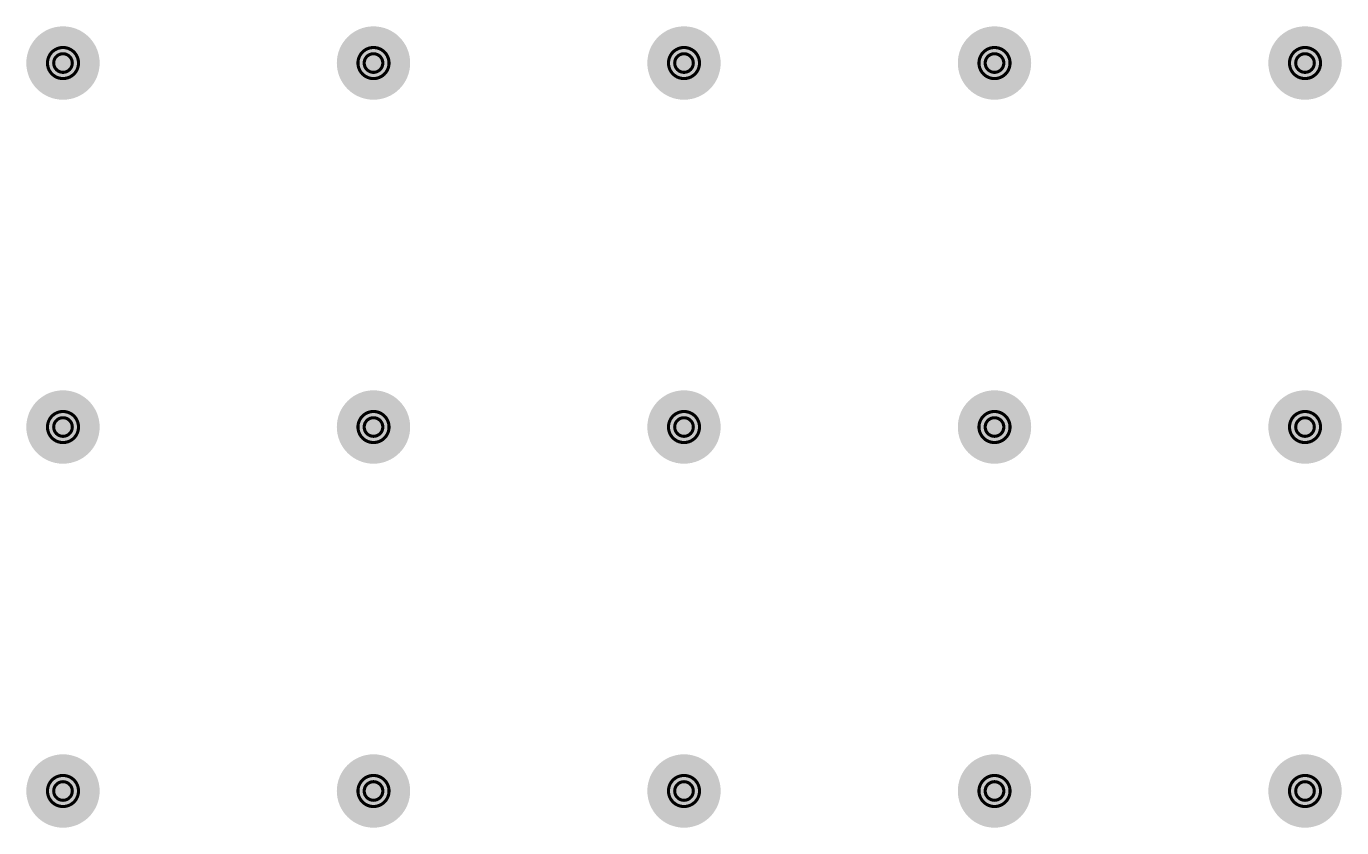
# Model space of a CAD drawing. Header units: inches. Extents: x 0 to 276, y 0 to 124.
# Drawn here: x 75.74 to 97.26, y 20.58 to 33.69 of the extents above; entities that cross this region are included whole.
import ezdxf

# ---------------------------------------------------------------- set-up
doc = ezdxf.new("R2010")
doc.units = ezdxf.units.IN
for name, color, linetype in [('Bottom Layer', 5, 'Continuous'), ('Drill Drawing', 1, 'Continuous'), ('Top Layer', 1, 'Continuous'), ('Via Holes', 16, 'Continuous')]:
    doc.layers.add(name, color=color, linetype=linetype)

msp = doc.modelspace()

# ---------------------------------------------------------------- hatches: boundary and pattern name
at = {"layer": 'Bottom Layer'}
h = msp.add_hatch(color=5, dxfattribs=at)
edge = h.paths.add_edge_path()
edge.add_arc((76.336, 33.087), 0.6, 0, 360)
h = msp.add_hatch(color=5, dxfattribs=at)
edge = h.paths.add_edge_path()
edge.add_arc((81.416, 33.087), 0.6, 0, 360)
h = msp.add_hatch(color=5, dxfattribs=at)
edge = h.paths.add_edge_path()
edge.add_arc((86.496, 33.087), 0.6, 0, 360)
h = msp.add_hatch(color=5, dxfattribs=at)
edge = h.paths.add_edge_path()
edge.add_arc((91.576, 33.087), 0.6, 0, 360)
h = msp.add_hatch(color=5, dxfattribs=at)
edge = h.paths.add_edge_path()
edge.add_arc((96.656, 33.087), 0.6, 0, 360)
h = msp.add_hatch(color=5, dxfattribs=at)
edge = h.paths.add_edge_path()
edge.add_arc((76.336, 27.134), 0.6, 0, 360)
h = msp.add_hatch(color=5, dxfattribs=at)
edge = h.paths.add_edge_path()
edge.add_arc((81.416, 27.134), 0.6, 0, 360)
h = msp.add_hatch(color=5, dxfattribs=at)
edge = h.paths.add_edge_path()
edge.add_arc((86.496, 27.134), 0.6, 0, 360)
h = msp.add_hatch(color=5, dxfattribs=at)
edge = h.paths.add_edge_path()
edge.add_arc((91.576, 27.134), 0.6, 0, 360)
h = msp.add_hatch(color=5, dxfattribs=at)
edge = h.paths.add_edge_path()
edge.add_arc((96.656, 27.134), 0.6, 0, 360)
h = msp.add_hatch(color=5, dxfattribs=at)
edge = h.paths.add_edge_path()
edge.add_arc((76.336, 21.181), 0.6, 0, 360)
h = msp.add_hatch(color=5, dxfattribs=at)
edge = h.paths.add_edge_path()
edge.add_arc((81.416, 21.181), 0.6, 0, 360)
h = msp.add_hatch(color=5, dxfattribs=at)
edge = h.paths.add_edge_path()
edge.add_arc((86.496, 21.181), 0.6, 0, 360)
h = msp.add_hatch(color=5, dxfattribs=at)
edge = h.paths.add_edge_path()
edge.add_arc((91.576, 21.181), 0.6, 0, 360)
h = msp.add_hatch(color=5, dxfattribs=at)
edge = h.paths.add_edge_path()
edge.add_arc((96.656, 21.181), 0.6, 0, 360)
at = {"layer": 'Top Layer'}
h = msp.add_hatch(color=1, dxfattribs=at)
edge = h.paths.add_edge_path()
edge.add_arc((76.336, 33.087), 0.6, 0, 360)
h = msp.add_hatch(color=1, dxfattribs=at)
edge = h.paths.add_edge_path()
edge.add_arc((81.416, 33.087), 0.6, 0, 360)
h = msp.add_hatch(color=1, dxfattribs=at)
edge = h.paths.add_edge_path()
edge.add_arc((86.496, 33.087), 0.6, 0, 360)
h = msp.add_hatch(color=1, dxfattribs=at)
edge = h.paths.add_edge_path()
edge.add_arc((91.576, 33.087), 0.6, 0, 360)
h = msp.add_hatch(color=1, dxfattribs=at)
edge = h.paths.add_edge_path()
edge.add_arc((96.656, 33.087), 0.6, 0, 360)
h = msp.add_hatch(color=1, dxfattribs=at)
edge = h.paths.add_edge_path()
edge.add_arc((76.336, 27.134), 0.6, 0, 360)
h = msp.add_hatch(color=1, dxfattribs=at)
edge = h.paths.add_edge_path()
edge.add_arc((81.416, 27.134), 0.6, 0, 360)
h = msp.add_hatch(color=1, dxfattribs=at)
edge = h.paths.add_edge_path()
edge.add_arc((86.496, 27.134), 0.6, 0, 360)
h = msp.add_hatch(color=1, dxfattribs=at)
edge = h.paths.add_edge_path()
edge.add_arc((91.576, 27.134), 0.6, 0, 360)
h = msp.add_hatch(color=1, dxfattribs=at)
edge = h.paths.add_edge_path()
edge.add_arc((96.656, 27.134), 0.6, 0, 360)
h = msp.add_hatch(color=1, dxfattribs=at)
edge = h.paths.add_edge_path()
edge.add_arc((76.336, 21.181), 0.6, 0, 360)
h = msp.add_hatch(color=1, dxfattribs=at)
edge = h.paths.add_edge_path()
edge.add_arc((81.416, 21.181), 0.6, 0, 360)
h = msp.add_hatch(color=1, dxfattribs=at)
edge = h.paths.add_edge_path()
edge.add_arc((86.496, 21.181), 0.6, 0, 360)
h = msp.add_hatch(color=1, dxfattribs=at)
edge = h.paths.add_edge_path()
edge.add_arc((91.576, 21.181), 0.6, 0, 360)
h = msp.add_hatch(color=1, dxfattribs=at)
edge = h.paths.add_edge_path()
edge.add_arc((96.656, 21.181), 0.6, 0, 360)
at = {"layer": 'Via Holes'}
h = msp.add_hatch(color=7, dxfattribs=at)
edge = h.paths.add_edge_path()
edge.add_arc((76.336, 33.087), 0.3, 0, 360)
h = msp.add_hatch(color=7, dxfattribs=at)
edge = h.paths.add_edge_path()
edge.add_arc((81.416, 33.087), 0.3, 0, 360)
h = msp.add_hatch(color=7, dxfattribs=at)
edge = h.paths.add_edge_path()
edge.add_arc((86.496, 33.087), 0.3, 0, 360)
h = msp.add_hatch(color=7, dxfattribs=at)
edge = h.paths.add_edge_path()
edge.add_arc((91.576, 33.087), 0.3, 0, 360)
h = msp.add_hatch(color=7, dxfattribs=at)
edge = h.paths.add_edge_path()
edge.add_arc((96.656, 33.087), 0.3, 0, 360)
h = msp.add_hatch(color=7, dxfattribs=at)
edge = h.paths.add_edge_path()
edge.add_arc((76.336, 27.134), 0.3, 0, 360)
h = msp.add_hatch(color=7, dxfattribs=at)
edge = h.paths.add_edge_path()
edge.add_arc((81.416, 27.134), 0.3, 0, 360)
h = msp.add_hatch(color=7, dxfattribs=at)
edge = h.paths.add_edge_path()
edge.add_arc((86.496, 27.134), 0.3, 0, 360)
h = msp.add_hatch(color=7, dxfattribs=at)
edge = h.paths.add_edge_path()
edge.add_arc((91.576, 27.134), 0.3, 0, 360)
h = msp.add_hatch(color=7, dxfattribs=at)
edge = h.paths.add_edge_path()
edge.add_arc((96.656, 27.134), 0.3, 0, 360)
h = msp.add_hatch(color=7, dxfattribs=at)
edge = h.paths.add_edge_path()
edge.add_arc((76.336, 21.181), 0.3, 0, 360)
h = msp.add_hatch(color=7, dxfattribs=at)
edge = h.paths.add_edge_path()
edge.add_arc((81.416, 21.181), 0.3, 0, 360)
h = msp.add_hatch(color=7, dxfattribs=at)
edge = h.paths.add_edge_path()
edge.add_arc((86.496, 21.181), 0.3, 0, 360)
h = msp.add_hatch(color=7, dxfattribs=at)
edge = h.paths.add_edge_path()
edge.add_arc((91.576, 21.181), 0.3, 0, 360)
h = msp.add_hatch(color=7, dxfattribs=at)
edge = h.paths.add_edge_path()
edge.add_arc((96.656, 21.181), 0.3, 0, 360)

# ---------------------------------------------------------------- linework, layer by layer
at = {"layer": 'Drill Drawing'}
for points in [[(76.59, 33.087, 0.0508, 0.0508, 1), (76.082, 33.087, 0.0508, 0.0508, 1)], [(81.67, 33.087, 0.0508, 0.0508, 1), (81.162, 33.087, 0.0508, 0.0508, 1)], [(86.75, 33.087, 0.0508, 0.0508, 1), (86.242, 33.087, 0.0508, 0.0508, 1)], [(91.83, 33.087, 0.0508, 0.0508, 1), (91.322, 33.087, 0.0508, 0.0508, 1)], [(96.91, 33.087, 0.0508, 0.0508, 1), (96.402, 33.087, 0.0508, 0.0508, 1)], [(76.488, 33.087, 0.0508, 0.0508, 1), (76.184, 33.087, 0.0508, 0.0508, 1)], [(81.568, 33.087, 0.0508, 0.0508, 1), (81.264, 33.087, 0.0508, 0.0508, 1)], [(86.648, 33.087, 0.0508, 0.0508, 1), (86.344, 33.087, 0.0508, 0.0508, 1)], [(91.728, 33.087, 0.0508, 0.0508, 1), (91.424, 33.087, 0.0508, 0.0508, 1)], [(96.808, 33.087, 0.0508, 0.0508, 1), (96.504, 33.087, 0.0508, 0.0508, 1)], [(76.069, 33.087, 0.0254, 0.0254, 1), (76.095, 33.087, 0.0254, 0.0254, 1)], [(76.171, 33.087, 0.0254, 0.0254, 1), (76.196, 33.087, 0.0254, 0.0254, 1)], [(76.476, 33.087, 0.0254, 0.0254, 1), (76.501, 33.087, 0.0254, 0.0254, 1)], [(76.577, 33.087, 0.0254, 0.0254, 1), (76.603, 33.087, 0.0254, 0.0254, 1)], [(81.149, 33.087, 0.0254, 0.0254, 1), (81.175, 33.087, 0.0254, 0.0254, 1)], [(81.251, 33.087, 0.0254, 0.0254, 1), (81.276, 33.087, 0.0254, 0.0254, 1)], [(81.556, 33.087, 0.0254, 0.0254, 1), (81.581, 33.087, 0.0254, 0.0254, 1)], [(81.657, 33.087, 0.0254, 0.0254, 1), (81.683, 33.087, 0.0254, 0.0254, 1)], [(86.229, 33.087, 0.0254, 0.0254, 1), (86.255, 33.087, 0.0254, 0.0254, 1)], [(86.331, 33.087, 0.0254, 0.0254, 1), (86.356, 33.087, 0.0254, 0.0254, 1)], [(86.636, 33.087, 0.0254, 0.0254, 1), (86.661, 33.087, 0.0254, 0.0254, 1)], [(86.737, 33.087, 0.0254, 0.0254, 1), (86.763, 33.087, 0.0254, 0.0254, 1)], [(91.309, 33.087, 0.0254, 0.0254, 1), (91.335, 33.087, 0.0254, 0.0254, 1)], [(91.411, 33.087, 0.0254, 0.0254, 1), (91.436, 33.087, 0.0254, 0.0254, 1)], [(91.716, 33.087, 0.0254, 0.0254, 1), (91.741, 33.087, 0.0254, 0.0254, 1)], [(91.817, 33.087, 0.0254, 0.0254, 1), (91.843, 33.087, 0.0254, 0.0254, 1)], [(96.389, 33.087, 0.0254, 0.0254, 1), (96.415, 33.087, 0.0254, 0.0254, 1)], [(96.491, 33.087, 0.0254, 0.0254, 1), (96.516, 33.087, 0.0254, 0.0254, 1)], [(96.796, 33.087, 0.0254, 0.0254, 1), (96.821, 33.087, 0.0254, 0.0254, 1)], [(96.897, 33.087, 0.0254, 0.0254, 1), (96.923, 33.087, 0.0254, 0.0254, 1)], [(76.59, 27.134, 0.0508, 0.0508, 1), (76.082, 27.134, 0.0508, 0.0508, 1)], [(81.67, 27.134, 0.0508, 0.0508, 1), (81.162, 27.134, 0.0508, 0.0508, 1)], [(86.75, 27.134, 0.0508, 0.0508, 1), (86.242, 27.134, 0.0508, 0.0508, 1)], [(91.83, 27.134, 0.0508, 0.0508, 1), (91.322, 27.134, 0.0508, 0.0508, 1)], [(96.91, 27.134, 0.0508, 0.0508, 1), (96.402, 27.134, 0.0508, 0.0508, 1)], [(76.069, 27.134, 0.0254, 0.0254, 1), (76.095, 27.134, 0.0254, 0.0254, 1)], [(76.488, 27.134, 0.0508, 0.0508, 1), (76.184, 27.134, 0.0508, 0.0508, 1)], [(76.171, 27.134, 0.0254, 0.0254, 1), (76.196, 27.134, 0.0254, 0.0254, 1)], [(76.476, 27.134, 0.0254, 0.0254, 1), (76.501, 27.134, 0.0254, 0.0254, 1)], [(76.577, 27.134, 0.0254, 0.0254, 1), (76.603, 27.134, 0.0254, 0.0254, 1)], [(81.149, 27.134, 0.0254, 0.0254, 1), (81.175, 27.134, 0.0254, 0.0254, 1)], [(81.568, 27.134, 0.0508, 0.0508, 1), (81.264, 27.134, 0.0508, 0.0508, 1)], [(81.251, 27.134, 0.0254, 0.0254, 1), (81.276, 27.134, 0.0254, 0.0254, 1)], [(81.556, 27.134, 0.0254, 0.0254, 1), (81.581, 27.134, 0.0254, 0.0254, 1)], [(81.657, 27.134, 0.0254, 0.0254, 1), (81.683, 27.134, 0.0254, 0.0254, 1)], [(86.229, 27.134, 0.0254, 0.0254, 1), (86.255, 27.134, 0.0254, 0.0254, 1)], [(86.648, 27.134, 0.0508, 0.0508, 1), (86.344, 27.134, 0.0508, 0.0508, 1)], [(86.331, 27.134, 0.0254, 0.0254, 1), (86.356, 27.134, 0.0254, 0.0254, 1)], [(86.636, 27.134, 0.0254, 0.0254, 1), (86.661, 27.134, 0.0254, 0.0254, 1)], [(86.737, 27.134, 0.0254, 0.0254, 1), (86.763, 27.134, 0.0254, 0.0254, 1)], [(91.309, 27.134, 0.0254, 0.0254, 1), (91.335, 27.134, 0.0254, 0.0254, 1)], [(91.728, 27.134, 0.0508, 0.0508, 1), (91.424, 27.134, 0.0508, 0.0508, 1)], [(91.411, 27.134, 0.0254, 0.0254, 1), (91.436, 27.134, 0.0254, 0.0254, 1)], [(91.716, 27.134, 0.0254, 0.0254, 1), (91.741, 27.134, 0.0254, 0.0254, 1)], [(91.817, 27.134, 0.0254, 0.0254, 1), (91.843, 27.134, 0.0254, 0.0254, 1)], [(96.389, 27.134, 0.0254, 0.0254, 1), (96.415, 27.134, 0.0254, 0.0254, 1)], [(96.808, 27.134, 0.0508, 0.0508, 1), (96.504, 27.134, 0.0508, 0.0508, 1)], [(96.491, 27.134, 0.0254, 0.0254, 1), (96.516, 27.134, 0.0254, 0.0254, 1)], [(96.796, 27.134, 0.0254, 0.0254, 1), (96.821, 27.134, 0.0254, 0.0254, 1)], [(96.897, 27.134, 0.0254, 0.0254, 1), (96.923, 27.134, 0.0254, 0.0254, 1)], [(76.59, 21.181, 0.0508, 0.0508, 1), (76.082, 21.181, 0.0508, 0.0508, 1)], [(76.488, 21.181, 0.0508, 0.0508, 1), (76.184, 21.181, 0.0508, 0.0508, 1)], [(81.67, 21.181, 0.0508, 0.0508, 1), (81.162, 21.181, 0.0508, 0.0508, 1)], [(81.568, 21.181, 0.0508, 0.0508, 1), (81.264, 21.181, 0.0508, 0.0508, 1)], [(86.75, 21.181, 0.0508, 0.0508, 1), (86.242, 21.181, 0.0508, 0.0508, 1)], [(86.648, 21.181, 0.0508, 0.0508, 1), (86.344, 21.181, 0.0508, 0.0508, 1)], [(91.83, 21.181, 0.0508, 0.0508, 1), (91.322, 21.181, 0.0508, 0.0508, 1)], [(91.728, 21.181, 0.0508, 0.0508, 1), (91.424, 21.181, 0.0508, 0.0508, 1)], [(96.91, 21.181, 0.0508, 0.0508, 1), (96.402, 21.181, 0.0508, 0.0508, 1)], [(96.808, 21.181, 0.0508, 0.0508, 1), (96.504, 21.181, 0.0508, 0.0508, 1)], [(76.069, 21.181, 0.0254, 0.0254, 1), (76.095, 21.181, 0.0254, 0.0254, 1)], [(76.171, 21.181, 0.0254, 0.0254, 1), (76.196, 21.181, 0.0254, 0.0254, 1)], [(76.476, 21.181, 0.0254, 0.0254, 1), (76.501, 21.181, 0.0254, 0.0254, 1)], [(76.577, 21.181, 0.0254, 0.0254, 1), (76.603, 21.181, 0.0254, 0.0254, 1)], [(81.149, 21.181, 0.0254, 0.0254, 1), (81.175, 21.181, 0.0254, 0.0254, 1)], [(81.251, 21.181, 0.0254, 0.0254, 1), (81.276, 21.181, 0.0254, 0.0254, 1)], [(81.556, 21.181, 0.0254, 0.0254, 1), (81.581, 21.181, 0.0254, 0.0254, 1)], [(81.657, 21.181, 0.0254, 0.0254, 1), (81.683, 21.181, 0.0254, 0.0254, 1)], [(86.229, 21.181, 0.0254, 0.0254, 1), (86.255, 21.181, 0.0254, 0.0254, 1)], [(86.331, 21.181, 0.0254, 0.0254, 1), (86.356, 21.181, 0.0254, 0.0254, 1)], [(86.636, 21.181, 0.0254, 0.0254, 1), (86.661, 21.181, 0.0254, 0.0254, 1)], [(86.737, 21.181, 0.0254, 0.0254, 1), (86.763, 21.181, 0.0254, 0.0254, 1)], [(91.309, 21.181, 0.0254, 0.0254, 1), (91.335, 21.181, 0.0254, 0.0254, 1)], [(91.411, 21.181, 0.0254, 0.0254, 1), (91.436, 21.181, 0.0254, 0.0254, 1)], [(91.716, 21.181, 0.0254, 0.0254, 1), (91.741, 21.181, 0.0254, 0.0254, 1)], [(91.817, 21.181, 0.0254, 0.0254, 1), (91.843, 21.181, 0.0254, 0.0254, 1)], [(96.389, 21.181, 0.0254, 0.0254, 1), (96.415, 21.181, 0.0254, 0.0254, 1)], [(96.491, 21.181, 0.0254, 0.0254, 1), (96.516, 21.181, 0.0254, 0.0254, 1)], [(96.796, 21.181, 0.0254, 0.0254, 1), (96.821, 21.181, 0.0254, 0.0254, 1)], [(96.897, 21.181, 0.0254, 0.0254, 1), (96.923, 21.181, 0.0254, 0.0254, 1)]]:
    msp.add_lwpolyline(points, format="xyseb", close=True, dxfattribs=at)

doc.saveas('drawing.dxf')
